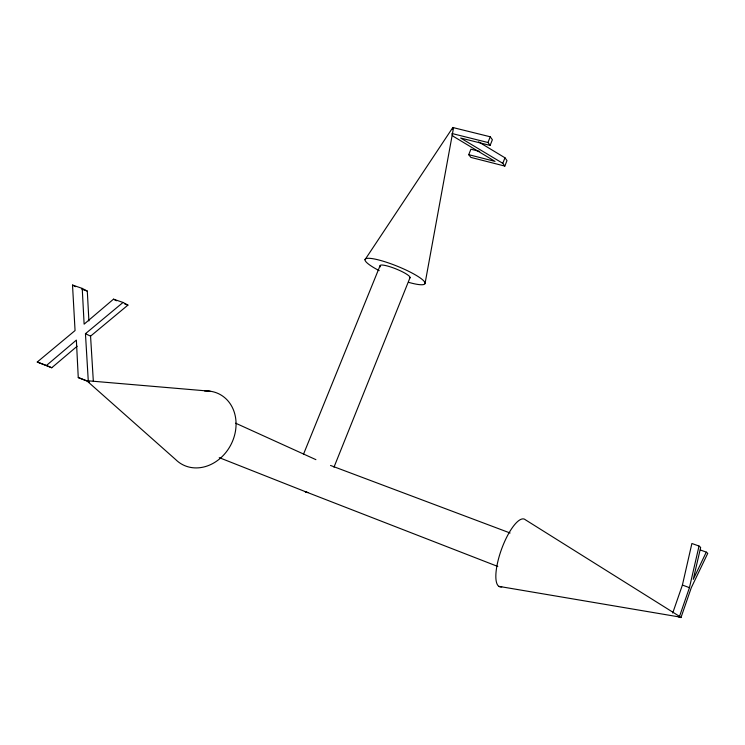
<?xml version="1.0" encoding="UTF-8"?>
<svg xmlns="http://www.w3.org/2000/svg" width="745" height="745" viewBox="0 0 745 745"><rect width="100%" height="100%" fill="white"/><g stroke="black" fill="none" stroke-linecap="round" stroke-linejoin="round"><path stroke-width="1.12" d="M425.022 283.622L453.547 127.749L452.858 127.442L453.519 127.674M672.716 613.023L682.411 585.048L691.891 543.487L699.024 546.038L700.673 547.417L693.26 579.368L706.279 552.12L700.347 549.987M706.279 552.12L707.75 553.349L691.304 587.675L680.977 617.568L679.375 616.795L689.451 587.665L699.024 546.038M504.97 157.8L507 160.575L504.831 166.088L502.791 163.332L504.97 157.8L478.579 141.848M490.247 136.782L492.38 139.715L490.117 145.415L487.966 142.509L490.247 136.782L453.1 127.591L452.345 129.472M504.831 166.088L470.868 157.4L468.726 154.681L470.915 149.214L479.678 151.431M333.974 467.208L410.067 277.531M303.55 454.105L380.015 265.825M364.994 259.707L452.839 127.497M88.73 381.04C87.845 383.368 88.376 379.214 87.957 381.794L175.764 459.646A39.774 33.516 -62.1 0 0 232.514 441.291A39.774 33.516 -62.1 0 0 204.577 390.967M93.33 381.244L90.564 336.153L127.935 305.096L123.037 302.451L113.51 299.164L84.12 324.168L82.229 288.399L72.516 285.056L75.059 330.556L37.25 362.023L51.75 367.751L77.154 346.229M37.25 362.023L46.414 365.497L76.362 340.102L78.262 377.566L89.475 382.045M78.262 377.566L88.301 381.365L85.452 333.704L123.037 302.451M88.45 380.835L210.165 391.218M452.988 127.628L453.472 127.637M498.852 586.362L679.403 616.972L679.514 616.357L679.226 617.223L679.542 616.394L525.421 519.805A36.002 11.026 -70 0 0 501.171 550.248A36.002 11.026 -70 0 0 501.748 586.855M451.945 133.513L487.966 142.509M490.117 145.415L460.661 138.039L502.791 163.332M468.726 154.681L495.034 161.395L453.23 136.288L452.029 134.761M81.922 289.237L87.295 291.09L88.906 320.937M124.769 304.007L127.935 305.096M682.411 585.048L689.451 587.665M330.529 465.457L510.101 533.001M677.978 616.422L680.977 617.568M497.8 566.461L305.124 491.56A16.809 7.59 -68.3 0 0 306.987 492.249M219.244 457.644L304.323 491.253A16.818 14.798 -64.4 0 0 307.946 492.613M46.414 365.497L51.75 367.751M235.662 423.197L315.899 459.646M85.452 333.704L90.564 336.153M72.516 285.056L75.58 286.676M82.229 288.399L87.295 291.09M113.51 299.164L116.471 300.766M380.565 266.831A16.157 2.878 22 0 1 395.074 268.554A16.157 2.878 22 0 1 409.499 278.108M379.205 270.631A32.333 5.764 22 0 1 372.798 258.701A32.333 5.764 22 0 1 418.951 277.084A32.333 5.764 22 0 1 408.605 282.336"/></g></svg>
